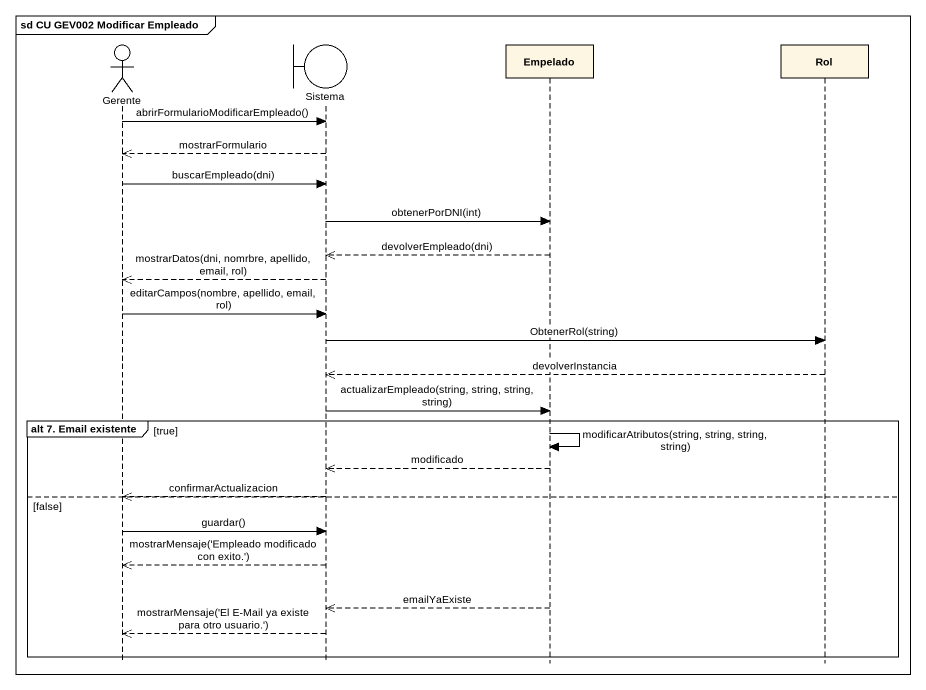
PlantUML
@startuml
mainframe sd CU GEV002 Modificar Empleado
hide footbox
actor Gerente
boundary Sistema
participant Empelado
participant Rol

Gerente -> Sistema : abrirFormularioModificarEmpleado()
Sistema -->> Gerente : mostrarFormulario
Gerente -> Sistema : buscarEmpleado(dni)
Sistema -> Empelado : obtenerPorDNI(int)
Empelado -->> Sistema : devolverEmpleado(dni)
Sistema -->> Gerente : mostrarDatos(dni, nomrbre, apellido, email, rol)
Gerente -> Sistema : editarCampos(nombre, apellido, email, rol)
Sistema -> Rol : ObtenerRol(string)
Rol -->> Sistema : devolverInstancia
Sistema -> Empelado : actualizarEmpleado(string, string, string, string)
group alt 7. Email existente [true]
  Empelado -> Empelado : modificarAtributos(string, string, string, string)
  Empelado -->> Sistema : modificado
else false
  Sistema -->> Gerente : confirmarActualizacion
  Gerente -> Sistema : guardar()
  Sistema -->> Gerente : mostrarMensaje('Empleado modificado con exito.')
  Empelado -->> Sistema : emailYaExiste
  Sistema -->> Gerente : mostrarMensaje('El E-Mail ya existe para otro usuario.')
end
@enduml
